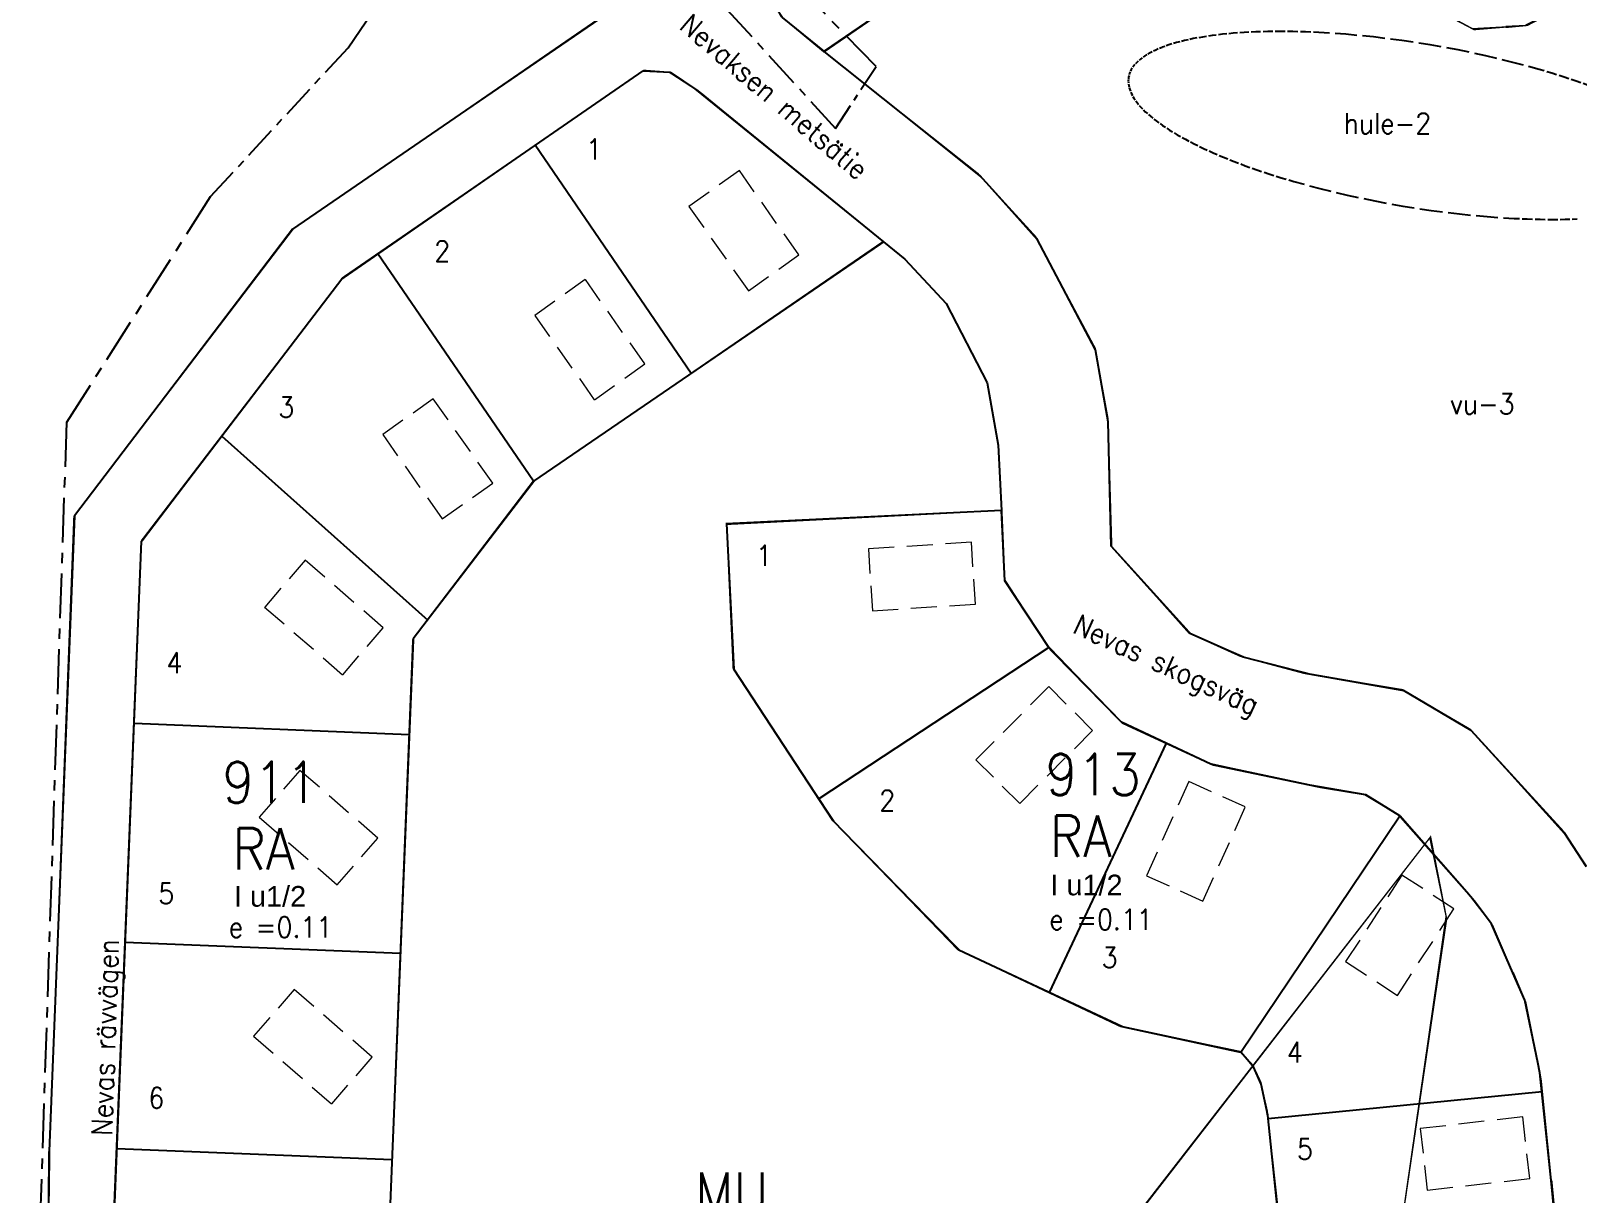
# Model space of a CAD drawing. Header units: metres. Extents: x 25522641 to 25524241, y 6685102 to 6686476.
# Drawn here: x 25523459.5 to 25523684.2, y 6685957.1 to 6686125.9 of the extents above; entities that cross this region are included whole.
import ezdxf
from ezdxf.enums import TextEntityAlignment as Align

# ---------------------------------------------------------------- set-up
doc = ezdxf.new("R2010")
doc.units = ezdxf.units.M
for name, pattern in [('CENTER', [11, 6.5, -1.5, 1.5, -1.5]), ('DASHED', [7.5, 5, -2.5]), ('DIVIDE2', [6.25, 2.5, -1.25, 0, -1.25, 0, -1.25])]:
    doc.linetypes.add(name, pattern=pattern)
for name, color, linetype in [('D-ALUE-K-TARKOITUS', 7, 'Continuous'), ('D-ALUE-REUNAVIIVA', 7, 'Continuous'), ('D-RAJA-ALUE-KORTTELI', 7, 'Continuous'), ('D-RAJA-K-MAARAYS-R-ALA', 7, 'Continuous'), ('D-RAJA-TONTTI', 7, 'Continuous'), ('D-TEKSTI-025', 7, 'Continuous'), ('D-TEKSTI-035', 7, 'Continuous'), ('D-VARITYS-ALUE_M', 7, 'Continuous'), ('D-VARITYS-ALUE_R', 7, 'Continuous'), ('D-VARITYS-ALUE_V', 7, 'Continuous')]:
    doc.layers.add(name, color=color, linetype=linetype)
doc.layers.get('0').off()
doc.styles.add('ROMANS', font='ROMANS.shx', dxfattribs={"width": 0.9})
doc.styles.get("Standard").update_dxf_attribs({"font": 'arial.ttf'})

# ---------------------------------------------------------------- blocks, each defined once
blk = doc.blocks.new('0320000')
at = {"color": 0, "linetype": 'Continuous'}
blk.add_lwpolyline([(0, 0, 0.226827), (3, 3), (4, 0), (5, 3), (6, 0), (7, 3, 0.226827), (10, 0)], format="xyb", dxfattribs=at)
blk = doc.blocks.new('8031308302518')
at = {"color": 3, "linetype": 'Continuous', "xscale": 0.000964377265497269, "yscale": 0.001, "zscale": 0.000964377265497269, "rotation": 321.4828476990161}
for p in [(0, 0), (7.55, -6.01), (15.09, -12.01)]:
    blk.add_blockref('0320000', p, dxfattribs=at)
blk = doc.blocks.new('8031308302526')
at = {"color": 3, "linetype": 'Continuous', "xscale": 0.001234202034586707, "yscale": 0.001, "zscale": 0.001234202034586707, "rotation": 312.1377483739296}
blk.add_blockref('0320000', (0, 0), dxfattribs=at)
blk = doc.blocks.new('8031308302534')
at = {"color": 3, "linetype": 'Continuous', "xscale": 0.000912465286807015, "yscale": 0.001, "zscale": 0.000912465286807015, "rotation": 297.8596724885676}
for p in [(0, 0), (4.26, -8.07)]:
    blk.add_blockref('0320000', p, dxfattribs=at)
blk = doc.blocks.new('8031308302541')
at = {"color": 3, "linetype": 'Continuous', "xscale": 0.001061461515891151, "yscale": 0.001, "zscale": 0.001061461515891151, "rotation": 279.9753841163562}
blk.add_blockref('0320000', (0, 0), dxfattribs=at)
blk = doc.blocks.new('8031308302551')
at = {"color": 3, "linetype": 'Continuous', "xscale": 0.000903520770629527, "yscale": 0.001, "zscale": 0.000903520770629527, "rotation": 271.4430034499319}
for p in [(0, 0), (0.23, -9.03)]:
    blk.add_blockref('0320000', p, dxfattribs=at)
blk = doc.blocks.new('8031308302559')
at = {"color": 3, "linetype": 'Continuous', "xscale": 0.0008549867284765129, "yscale": 0.001, "zscale": 0.0008549867284765129, "rotation": 312.0106753131097}
for p in [(0, 0), (5.72, -6.35)]:
    blk.add_blockref('0320000', p, dxfattribs=at)
blk = doc.blocks.new('8031308302567')
at = {"color": 3, "linetype": 'Continuous', "xscale": 0.0008463723208163782, "yscale": 0.001, "zscale": 0.0008463723208163782, "rotation": 336.1622720468829}
blk.add_blockref('0320000', (0, 0), dxfattribs=at)
blk = doc.blocks.new('8031308302576')
at = {"color": 3, "linetype": 'Continuous', "xscale": 0.000996507127599822, "yscale": 0.001, "zscale": 0.000996507127599822, "rotation": 345.4373262434427}
blk.add_blockref('0320000', (0, 0), dxfattribs=at)
blk = doc.blocks.new('8031308302584')
at = {"color": 3, "linetype": 'Continuous', "xscale": 0.001385979066010561, "yscale": 0.001, "zscale": 0.001385979066010561, "rotation": 350.3194519648089}
blk.add_blockref('0320000', (0, 0), dxfattribs=at)
blk = doc.blocks.new('8031308302592')
at = {"color": 3, "linetype": 'Continuous', "xscale": 0.001142034792162173, "yscale": 0.001, "zscale": 0.001142034792162173, "rotation": 329.4100568142458}
blk.add_blockref('0320000', (0, 0), dxfattribs=at)
blk = doc.blocks.new('8031308302601')
at = {"color": 3, "linetype": 'Continuous', "xscale": 0.001001923738954898, "yscale": 0.001, "zscale": 0.001001923738954898, "rotation": 312.2502410460247}
for p in [(0, 0), (6.74, -7.42)]:
    blk.add_blockref('0320000', p, dxfattribs=at)
blk = doc.blocks.new('8031308302608')
at = {"color": 3, "linetype": 'Continuous', "xscale": 0.0005944032886337141, "yscale": 0.001, "zscale": 0.0005944032886337141, "rotation": 303.2097593092172}
blk.add_blockref('0320000', (0, 0), dxfattribs=at)
blk = doc.blocks.new('8031308335476')
at = {"color": 3, "linetype": 'Continuous', "xscale": 0.000953624912668849, "yscale": 0.001, "zscale": 0.000953624912668849, "rotation": 34.43681036441696}
for p in [(39.33, 26.96), (31.46, 21.57), (23.6, 16.18), (15.73, 10.79), (7.87, 5.39), (0, 0)]:
    blk.add_blockref('0320000', p, dxfattribs=at)
blk = doc.blocks.new('8031308340220')
at = {"color": 3, "linetype": 'Continuous', "xscale": 0.001026225188005165, "yscale": 0.001, "zscale": 0.001026225188005165, "rotation": 87.73222786663747}
for p in [(3.25, 82.03), (2.84, 71.78), (2.44, 61.53), (2.03, 51.27), (1.62, 41.02), (1.22, 30.76), (0.81, 20.51), (0.41, 10.25), (0, 0)]:
    blk.add_blockref('0320000', p, dxfattribs=at)
blk = doc.blocks.new('8031308340233')
at = {"color": 3, "linetype": 'Continuous', "xscale": 0.001046097512852456, "yscale": 0.001, "zscale": 0.001046097512852456, "rotation": 52.71763837970327}
for p in [(25.35, 33.29), (19.01, 24.97), (12.67, 16.65), (6.34, 8.32), (0, 0)]:
    blk.add_blockref('0320000', p, dxfattribs=at)

msp = doc.modelspace()

# ---------------------------------------------------------------- linework, layer by layer
at = {"layer": 'D-RAJA-ALUE-KORTTELI', "color": 7, "linetype": 'Continuous'}
for p, q in [((25523574.79, 6686122.93), (25523614.16, 6686149.88)), ((25523544.73, 6686129.46), (25523497.54, 6686097.11)), ((25523568.69, 6686127.89), (25523574.79, 6686122.93)), ((25523597.43, 6686104.91), (25523574.79, 6686122.93)), ((25523504.71, 6686089.93), (25523548.52, 6686120.14)), ((25523548.52, 6686120.14), (25523552.42, 6686119.91)), ((25523552.42, 6686119.91), (25523556.46, 6686117.21)), ((25523556.46, 6686117.21), (25523583.41, 6686095.29)), ((25523605.71, 6686095.76), (25523597.43, 6686104.91)), ((25523497.54, 6686097.11), (25523465.85, 6686055.49)), ((25523583.41, 6686095.29), (25523532.59, 6686060.52)), ((25523583.41, 6686095.29), (25523586.51, 6686092.78)), ((25523614.23, 6686079.63), (25523605.71, 6686095.76)), ((25523586.51, 6686092.78), (25523592.53, 6686086.32)), ((25523475.62, 6686051.83), (25523504.71, 6686089.93)), ((25523592.53, 6686086.32), (25523598.51, 6686074.81)), ((25523616.07, 6686069.17), (25523614.23, 6686079.63)), ((25523598.51, 6686074.81), (25523600.08, 6686065.76)), ((25523616.53, 6686051.11), (25523616.07, 6686069.17)), ((25523600.08, 6686065.76), (25523600.57, 6686056.29)), ((25523532.59, 6686060.52), (25523515.09, 6686037.61)), ((25523600.57, 6686056.29), (25523560.62, 6686054.32)), ((25523601.07, 6686046.08), (25523600.57, 6686056.29)), ((25523465.85, 6686055.49), (25523462.2, 6685963.2)), ((25523560.62, 6686054.32), (25523561.66, 6686033.23)), ((25523470.79, 6685933.61), (25523475.62, 6686051.83)), ((25523627.97, 6686038.4), (25523616.53, 6686051.11)), ((25523607.46, 6686036.36), (25523601.07, 6686046.08)), ((25523635.71, 6686034.98), (25523627.97, 6686038.4)), ((25523515.09, 6686037.61), (25523510.76, 6685931.61)), ((25523618, 6686025.51), (25523607.46, 6686036.36)), ((25523576.12, 6686011.21), (25523561.66, 6686033.23)), ((25523645.36, 6686032.48), (25523635.71, 6686034.98)), ((25523659.02, 6686030.15), (25523645.36, 6686032.48)), ((25523668.85, 6686024.33), (25523659.02, 6686030.15)), ((25523630.98, 6686019.43), (25523618, 6686025.51)), ((25523682.33, 6686009.5), (25523668.85, 6686024.33)), ((25523645.38, 6686016.36), (25523630.98, 6686019.43)), ((25523653.53, 6686014.96), (25523645.38, 6686016.36)), ((25523658.46, 6686011.92), (25523653.53, 6686014.96)), ((25523594.4, 6685992.41), (25523576.12, 6686011.21)), ((25523668.18, 6686000.83), (25523658.46, 6686011.92)), ((25523685.58, 6686004.53), (25523682.33, 6686009.5)), ((25523669.29, 6685999.57), (25523668.18, 6686000.83)), ((25523671.78, 6685996.24), (25523669.29, 6685999.57)), ((25523674.9, 6685989.13), (25523671.78, 6685996.24)), ((25523618.16, 6685981.26), (25523594.4, 6685992.41)), ((25523676.64, 6685985.17), (25523674.9, 6685989.13)), ((25523678.52, 6685976.12), (25523676.64, 6685985.17)), ((25523635.35, 6685977.61), (25523618.16, 6685981.26)), ((25523637.22, 6685975.48), (25523635.35, 6685977.61)), ((25523638.33, 6685972.94), (25523637.22, 6685975.48)), ((25523678.83, 6685974.61), (25523678.52, 6685976.12)), ((25523639.27, 6685968.43), (25523638.33, 6685972.94)), ((25523680.48, 6685958.95), (25523678.83, 6685974.61)), ((25523640.69, 6685954.9), (25523639.27, 6685968.43)), ((25523462.2, 6685963.2), (25523461.03, 6685868.11)), ((25523683.43, 6685928.84), (25523680.48, 6685958.95))]:
    msp.add_line(p, q, dxfattribs=at)
at = {"layer": 'D-RAJA-K-MAARAYS-R-ALA', "color": 2, "linetype": 'CENTER', "ltscale": 0.954853}
msp.add_line((25523505.62, 6686123.49), (25523520.98, 6686145.95), dxfattribs=at)
at = {"layer": 'D-RAJA-K-MAARAYS-R-ALA', "color": 2, "linetype": 'CENTER', "ltscale": 0.961976}
msp.add_line((25523582.35, 6686120.74), (25523563.26, 6686140.41), dxfattribs=at)
at = {"layer": 'D-RAJA-K-MAARAYS-R-ALA', "color": 2, "linetype": 'CENTER', "ltscale": 0.821929}
msp.add_line((25523554.6, 6686135.74), (25523576.46, 6686111.74), dxfattribs=at)
at = {"layer": 'D-RAJA-K-MAARAYS-R-ALA', "color": 2, "linetype": 'DASHED', "ltscale": 0.119682}
msp.add_line((25523632.69, 6686125.43), (25523631.21, 6686125.25), dxfattribs=at)
at = {"layer": 'D-RAJA-K-MAARAYS-R-ALA', "color": 2, "linetype": 'DASHED', "ltscale": 0.12484}
msp.add_line((25523634.25, 6686125.58), (25523632.69, 6686125.43), dxfattribs=at)
at = {"layer": 'D-RAJA-K-MAARAYS-R-ALA', "color": 2, "linetype": 'DASHED', "ltscale": 0.129755}
msp.add_line((25523635.86, 6686125.69), (25523634.25, 6686125.58), dxfattribs=at)
at = {"layer": 'D-RAJA-K-MAARAYS-R-ALA', "color": 2, "linetype": 'DASHED', "ltscale": 0.134405}
msp.add_line((25523637.54, 6686125.78), (25523635.86, 6686125.69), dxfattribs=at)
at = {"layer": 'D-RAJA-K-MAARAYS-R-ALA', "color": 2, "linetype": 'DASHED', "ltscale": 0.138783}
msp.add_line((25523639.28, 6686125.83), (25523637.54, 6686125.78), dxfattribs=at)
at = {"layer": 'D-RAJA-K-MAARAYS-R-ALA', "color": 2, "linetype": 'DASHED', "ltscale": 0.142885}
for p, q in [((25523641.06, 6686125.84), (25523639.28, 6686125.83)), ((25523636.01, 6686106.35), (25523637.69, 6686105.75))]:
    msp.add_line(p, q, dxfattribs=at)
at = {"layer": 'D-RAJA-K-MAARAYS-R-ALA', "color": 2, "linetype": 'DASHED', "ltscale": 0.146706}
msp.add_line((25523642.89, 6686125.83), (25523641.06, 6686125.84), dxfattribs=at)
at = {"layer": 'D-RAJA-K-MAARAYS-R-ALA', "color": 2, "linetype": 'DASHED', "ltscale": 0.150241}
msp.add_line((25523644.77, 6686125.78), (25523642.89, 6686125.83), dxfattribs=at)
at = {"layer": 'D-RAJA-K-MAARAYS-R-ALA', "color": 2, "linetype": 'DASHED', "ltscale": 0.153445}
msp.add_line((25523646.69, 6686125.69), (25523644.77, 6686125.78), dxfattribs=at)
at = {"layer": 'D-RAJA-K-MAARAYS-R-ALA', "color": 2, "linetype": 'DASHED', "ltscale": 0.315123}
msp.add_line((25523650.62, 6686125.43), (25523646.69, 6686125.69), dxfattribs=at)
at = {"layer": 'D-RAJA-K-MAARAYS-R-ALA', "color": 2, "linetype": 'DASHED', "ltscale": 0.323804}
msp.add_line((25523654.65, 6686125.05), (25523650.62, 6686125.43), dxfattribs=at)
at = {"layer": 'D-RAJA-K-MAARAYS-R-ALA', "color": 2, "linetype": 'CENTER', "ltscale": 0.745151}
msp.add_line((25523485.65, 6686101.86), (25523505.62, 6686123.49), dxfattribs=at)
at = {"layer": 'D-RAJA-K-MAARAYS-R-ALA', "color": 2, "linetype": 'DASHED', "ltscale": 0.074045}
msp.add_line((25523622.99, 6686123.15), (25523622.16, 6686122.74), dxfattribs=at)
at = {"layer": 'D-RAJA-K-MAARAYS-R-ALA', "color": 2, "linetype": 'DASHED', "ltscale": 0.079873}
msp.add_line((25523623.91, 6686123.54), (25523622.99, 6686123.15), dxfattribs=at)
at = {"layer": 'D-RAJA-K-MAARAYS-R-ALA', "color": 2, "linetype": 'DASHED', "ltscale": 0.085713}
msp.add_line((25523624.92, 6686123.9), (25523623.91, 6686123.54), dxfattribs=at)
at = {"layer": 'D-RAJA-K-MAARAYS-R-ALA', "color": 2, "linetype": 'DASHED', "ltscale": 0.091547}
msp.add_line((25523626.01, 6686124.23), (25523624.92, 6686123.9), dxfattribs=at)
at = {"layer": 'D-RAJA-K-MAARAYS-R-ALA', "color": 2, "linetype": 'DASHED', "ltscale": 0.097443}
msp.add_line((25523627.19, 6686124.53), (25523626.01, 6686124.23), dxfattribs=at)
at = {"layer": 'D-RAJA-K-MAARAYS-R-ALA', "color": 2, "linetype": 'DASHED', "ltscale": 0.103235}
msp.add_line((25523628.45, 6686124.8), (25523627.19, 6686124.53), dxfattribs=at)
at = {"layer": 'D-RAJA-K-MAARAYS-R-ALA', "color": 2, "linetype": 'DASHED', "ltscale": 0.108882}
msp.add_line((25523629.79, 6686125.04), (25523628.45, 6686124.8), dxfattribs=at)
at = {"layer": 'D-RAJA-K-MAARAYS-R-ALA', "color": 2, "linetype": 'DASHED', "ltscale": 0.114367}
msp.add_line((25523631.21, 6686125.25), (25523629.79, 6686125.04), dxfattribs=at)
at = {"layer": 'D-RAJA-K-MAARAYS-R-ALA', "color": 2, "linetype": 'DASHED', "ltscale": 0.329657}
msp.add_line((25523658.74, 6686124.53), (25523654.65, 6686125.05), dxfattribs=at)
at = {"layer": 'D-RAJA-K-MAARAYS-R-ALA', "color": 2, "linetype": 'DASHED', "ltscale": 0.332601}
msp.add_line((25523662.85, 6686123.9), (25523658.74, 6686124.53), dxfattribs=at)
at = {"layer": 'D-RAJA-K-MAARAYS-R-ALA', "color": 2, "linetype": 'DASHED', "ltscale": 0.332625}
msp.add_line((25523666.94, 6686123.16), (25523662.85, 6686123.9), dxfattribs=at)
at = {"layer": 'D-RAJA-K-MAARAYS-R-ALA', "color": 2, "linetype": 'DASHED', "ltscale": 0.329678}
msp.add_line((25523670.97, 6686122.31), (25523666.94, 6686123.16), dxfattribs=at)
at = {"layer": 'D-RAJA-K-MAARAYS-R-ALA', "color": 2, "linetype": 'DASHED', "ltscale": 0.05065}
msp.add_line((25523619.79, 6686120.85), (25523619.44, 6686120.32), dxfattribs=at)
at = {"layer": 'D-RAJA-K-MAARAYS-R-ALA', "color": 2, "linetype": 'DASHED', "ltscale": 0.053942}
msp.add_line((25523620.24, 6686121.36), (25523619.79, 6686120.85), dxfattribs=at)
at = {"layer": 'D-RAJA-K-MAARAYS-R-ALA', "color": 2, "linetype": 'DASHED', "ltscale": 0.0583}
msp.add_line((25523620.78, 6686121.84), (25523620.24, 6686121.36), dxfattribs=at)
at = {"layer": 'D-RAJA-K-MAARAYS-R-ALA', "color": 2, "linetype": 'DASHED', "ltscale": 0.063204}
msp.add_line((25523621.42, 6686122.3), (25523620.78, 6686121.84), dxfattribs=at)
at = {"layer": 'D-RAJA-K-MAARAYS-R-ALA', "color": 2, "linetype": 'DASHED', "ltscale": 0.068442}
msp.add_line((25523622.16, 6686122.74), (25523621.42, 6686122.3), dxfattribs=at)
at = {"layer": 'D-RAJA-K-MAARAYS-R-ALA', "color": 2, "linetype": 'DASHED', "ltscale": 0.32381}
msp.add_line((25523674.9, 6686121.36), (25523670.97, 6686122.31), dxfattribs=at)
at = {"layer": 'D-RAJA-K-MAARAYS-R-ALA', "color": 2, "linetype": 'DASHED', "ltscale": 0.315121}
msp.add_line((25523678.7, 6686120.33), (25523674.9, 6686121.36), dxfattribs=at)
at = {"layer": 'D-RAJA-K-MAARAYS-R-ALA', "color": 2, "linetype": 'CENTER', "ltscale": 0.614298}
msp.add_line((25523576.46, 6686111.74), (25523582.35, 6686120.74), dxfattribs=at)
at = {"layer": 'D-RAJA-K-MAARAYS-R-ALA', "color": 2, "linetype": 'DASHED', "ltscale": 0.046757}
msp.add_line((25523619.05, 6686119.21), (25523619, 6686118.62), dxfattribs=at)
at = {"layer": 'D-RAJA-K-MAARAYS-R-ALA', "color": 2, "linetype": 'DASHED', "ltscale": 0.048237}
msp.add_line((25523619, 6686118.62), (25523619.06, 6686118.02), dxfattribs=at)
at = {"layer": 'D-RAJA-K-MAARAYS-R-ALA', "color": 2, "linetype": 'DASHED', "ltscale": 0.046685}
msp.add_line((25523619.2, 6686119.77), (25523619.05, 6686119.21), dxfattribs=at)
at = {"layer": 'D-RAJA-K-MAARAYS-R-ALA', "color": 2, "linetype": 'DASHED', "ltscale": 0.048187}
msp.add_line((25523619.44, 6686120.32), (25523619.2, 6686119.77), dxfattribs=at)
at = {"layer": 'D-RAJA-K-MAARAYS-R-ALA', "color": 2, "linetype": 'DASHED', "ltscale": 0.15343}
for p, q in [((25523680.54, 6686119.78), (25523678.7, 6686120.33)), ((25523675.08, 6686098.69), (25523676.99, 6686098.61))]:
    msp.add_line(p, q, dxfattribs=at)
at = {"layer": 'D-RAJA-K-MAARAYS-R-ALA', "color": 2, "linetype": 'DASHED', "ltscale": 0.150223}
msp.add_line((25523682.33, 6686119.21), (25523680.54, 6686119.78), dxfattribs=at)
at = {"layer": 'D-RAJA-K-MAARAYS-R-ALA', "color": 2, "linetype": 'DASHED', "ltscale": 0.146714}
msp.add_line((25523684.07, 6686118.63), (25523682.33, 6686119.21), dxfattribs=at)
at = {"layer": 'D-RAJA-K-MAARAYS-R-ALA', "color": 2, "linetype": 'DASHED', "ltscale": 0.142907}
msp.add_line((25523685.76, 6686118.03), (25523684.07, 6686118.63), dxfattribs=at)
at = {"layer": 'D-RAJA-K-MAARAYS-R-ALA', "color": 2, "linetype": 'DASHED', "ltscale": 0.050417}
msp.add_line((25523619.06, 6686118.02), (25523619.21, 6686117.41), dxfattribs=at)
at = {"layer": 'D-RAJA-K-MAARAYS-R-ALA', "color": 2, "linetype": 'DASHED', "ltscale": 0.054069}
msp.add_line((25523619.21, 6686117.41), (25523619.47, 6686116.79), dxfattribs=at)
at = {"layer": 'D-RAJA-K-MAARAYS-R-ALA', "color": 2, "linetype": 'DASHED', "ltscale": 0.058316}
msp.add_line((25523619.47, 6686116.79), (25523619.83, 6686116.15), dxfattribs=at)
at = {"layer": 'D-RAJA-K-MAARAYS-R-ALA', "color": 2, "linetype": 'DASHED', "ltscale": 0.063149}
msp.add_line((25523619.83, 6686116.15), (25523620.28, 6686115.51), dxfattribs=at)
at = {"layer": 'D-RAJA-K-MAARAYS-R-ALA', "color": 2, "linetype": 'DASHED', "ltscale": 0.068493}
msp.add_line((25523620.28, 6686115.51), (25523620.83, 6686114.85), dxfattribs=at)
at = {"layer": 'D-RAJA-K-MAARAYS-R-ALA', "color": 2, "linetype": 'DASHED', "ltscale": 0.074063}
msp.add_line((25523620.83, 6686114.85), (25523621.48, 6686114.19), dxfattribs=at)
at = {"layer": 'D-RAJA-K-MAARAYS-R-ALA', "color": 2, "linetype": 'DASHED', "ltscale": 0.079872}
msp.add_line((25523621.48, 6686114.19), (25523622.23, 6686113.53), dxfattribs=at)
at = {"layer": 'D-RAJA-K-MAARAYS-R-ALA', "color": 2, "linetype": 'DASHED', "ltscale": 0.085716}
msp.add_line((25523622.23, 6686113.53), (25523623.06, 6686112.86), dxfattribs=at)
at = {"layer": 'D-RAJA-K-MAARAYS-R-ALA', "color": 2, "linetype": 'DASHED', "ltscale": 0.091532}
msp.add_line((25523623.06, 6686112.86), (25523623.99, 6686112.19), dxfattribs=at)
at = {"layer": 'D-RAJA-K-MAARAYS-R-ALA', "color": 2, "linetype": 'DASHED', "ltscale": 0.097404}
msp.add_line((25523623.99, 6686112.19), (25523625.01, 6686111.52), dxfattribs=at)
at = {"layer": 'D-RAJA-K-MAARAYS-R-ALA', "color": 2, "linetype": 'DASHED', "ltscale": 0.103202}
msp.add_line((25523625.01, 6686111.52), (25523626.11, 6686110.85), dxfattribs=at)
at = {"layer": 'D-RAJA-K-MAARAYS-R-ALA', "color": 2, "linetype": 'DASHED', "ltscale": 0.108876}
msp.add_line((25523626.11, 6686110.85), (25523627.3, 6686110.19), dxfattribs=at)
at = {"layer": 'D-RAJA-K-MAARAYS-R-ALA', "color": 2, "linetype": 'DASHED', "ltscale": 0.114379}
msp.add_line((25523627.3, 6686110.19), (25523628.57, 6686109.53), dxfattribs=at)
at = {"layer": 'D-RAJA-K-MAARAYS-R-ALA', "color": 2, "linetype": 'DASHED', "ltscale": 0.119696}
msp.add_line((25523628.57, 6686109.53), (25523629.91, 6686108.87), dxfattribs=at)
at = {"layer": 'D-RAJA-K-MAARAYS-R-ALA', "color": 2, "linetype": 'DASHED', "ltscale": 0.124842}
msp.add_line((25523629.91, 6686108.87), (25523631.33, 6686108.23), dxfattribs=at)
at = {"layer": 'D-RAJA-K-MAARAYS-R-ALA', "color": 2, "linetype": 'DASHED', "ltscale": 0.129753}
msp.add_line((25523631.33, 6686108.23), (25523632.83, 6686107.59), dxfattribs=at)
at = {"layer": 'D-RAJA-K-MAARAYS-R-ALA', "color": 2, "linetype": 'DASHED', "ltscale": 0.134402}
msp.add_line((25523632.83, 6686107.59), (25523634.39, 6686106.97), dxfattribs=at)
at = {"layer": 'D-RAJA-K-MAARAYS-R-ALA', "color": 2, "linetype": 'DASHED', "lineweight": 0, "ltscale": 0.72}
for p, q in [((25523562.49, 6686105.63), (25523555.14, 6686100.43)), ((25523563.8, 6686088.18), (25523571.14, 6686093.38)), ((25523540.1, 6686089.8), (25523532.75, 6686084.61)), ((25523541.41, 6686072.36), (25523548.76, 6686077.55)), ((25523518, 6686072.49), (25523510.65, 6686067.29)), ((25523519.31, 6686055.04), (25523526.66, 6686060.24)), ((25523596.78, 6686042.69), (25523596.2, 6686051.67)), ((25523499.4, 6686049.05), (25523493.5, 6686042.25)), ((25523581.23, 6686050.7), (25523581.81, 6686041.72)), ((25523504.84, 6686032.42), (25523510.73, 6686039.22)), ((25523613.82, 6686024.33), (25523607.45, 6686030.69)), ((25523596.86, 6686020.07), (25523603.22, 6686013.71)), ((25523498.62, 6686018.52), (25523492.72, 6686011.72)), ((25523636.01, 6686013.21), (25523627.8, 6686016.9)), ((25523504.05, 6686001.9), (25523509.95, 6686008.7)), ((25523621.64, 6686003.23), (25523629.84, 6685999.53)), ((25523666.31, 6685998.41), (25523658.77, 6686003.32)), ((25523650.59, 6685990.75), (25523658.13, 6685985.84)), ((25523497.8, 6685986.71), (25523491.9, 6685979.91)), ((25523503.24, 6685970.08), (25523509.13, 6685976.88)), ((25523677.34, 6685959.25), (25523676.33, 6685968.19)), ((25523661.43, 6685966.5), (25523662.44, 6685957.56))]:
    msp.add_line(p, q, dxfattribs=at)
at = {"layer": 'D-RAJA-K-MAARAYS-R-ALA', "color": 2, "linetype": 'DASHED', "lineweight": 0, "ltscale": 0.75}
for p, q in [((25523571.14, 6686093.38), (25523562.49, 6686105.63)), ((25523555.14, 6686100.43), (25523563.8, 6686088.18)), ((25523548.76, 6686077.55), (25523540.1, 6686089.8)), ((25523532.75, 6686084.61), (25523541.41, 6686072.36)), ((25523526.66, 6686060.24), (25523518, 6686072.49)), ((25523510.65, 6686067.29), (25523519.31, 6686055.04)), ((25523596.2, 6686051.67), (25523581.23, 6686050.7)), ((25523510.73, 6686039.22), (25523499.4, 6686049.05)), ((25523493.5, 6686042.25), (25523504.84, 6686032.42)), ((25523581.81, 6686041.72), (25523596.78, 6686042.69)), ((25523607.45, 6686030.69), (25523596.86, 6686020.07)), ((25523603.22, 6686013.71), (25523613.82, 6686024.33)), ((25523509.95, 6686008.7), (25523498.62, 6686018.52)), ((25523627.8, 6686016.9), (25523621.64, 6686003.23)), ((25523629.84, 6685999.53), (25523636.01, 6686013.21)), ((25523492.72, 6686011.72), (25523504.05, 6686001.9)), ((25523658.77, 6686003.32), (25523650.59, 6685990.75)), ((25523658.13, 6685985.84), (25523666.31, 6685998.41)), ((25523509.13, 6685976.88), (25523497.8, 6685986.71)), ((25523491.9, 6685979.91), (25523503.24, 6685970.08)), ((25523676.33, 6685968.19), (25523661.43, 6685966.5)), ((25523662.44, 6685957.56), (25523677.34, 6685959.25))]:
    msp.add_line(p, q, dxfattribs=at)
at = {"layer": 'D-RAJA-K-MAARAYS-R-ALA', "color": 2, "linetype": 'DASHED', "ltscale": 0.138781}
msp.add_line((25523634.39, 6686106.97), (25523636.01, 6686106.35), dxfattribs=at)
at = {"layer": 'D-RAJA-K-MAARAYS-R-ALA', "color": 2, "linetype": 'DASHED', "ltscale": 0.14671}
msp.add_line((25523637.69, 6686105.75), (25523639.43, 6686105.17), dxfattribs=at)
at = {"layer": 'D-RAJA-K-MAARAYS-R-ALA', "color": 2, "linetype": 'DASHED', "ltscale": 0.15024}
msp.add_line((25523639.43, 6686105.17), (25523641.22, 6686104.61), dxfattribs=at)
at = {"layer": 'D-RAJA-K-MAARAYS-R-ALA', "color": 2, "linetype": 'DASHED', "ltscale": 0.153438}
msp.add_line((25523641.22, 6686104.61), (25523643.06, 6686104.06), dxfattribs=at)
at = {"layer": 'D-RAJA-K-MAARAYS-R-ALA', "color": 2, "linetype": 'DASHED', "ltscale": 0.315103}
msp.add_line((25523643.06, 6686104.06), (25523646.86, 6686103.02), dxfattribs=at)
at = {"layer": 'D-RAJA-K-MAARAYS-R-ALA', "color": 2, "linetype": 'DASHED', "ltscale": 0.323803}
msp.add_line((25523646.86, 6686103.02), (25523650.8, 6686102.08), dxfattribs=at)
at = {"layer": 'D-RAJA-K-MAARAYS-R-ALA', "color": 2, "linetype": 'CENTER', "ltscale": 0.984026}
msp.add_line((25523464.75, 6686069.09), (25523485.65, 6686101.86), dxfattribs=at)
at = {"layer": 'D-RAJA-K-MAARAYS-R-ALA', "color": 2, "linetype": 'DASHED', "ltscale": 0.3297}
msp.add_line((25523650.8, 6686102.08), (25523654.83, 6686101.23), dxfattribs=at)
at = {"layer": 'D-RAJA-K-MAARAYS-R-ALA', "color": 2, "linetype": 'DASHED', "ltscale": 0.332635}
msp.add_line((25523654.83, 6686101.23), (25523658.92, 6686100.48), dxfattribs=at)
at = {"layer": 'D-RAJA-K-MAARAYS-R-ALA', "color": 2, "linetype": 'DASHED', "ltscale": 0.33261}
msp.add_line((25523658.92, 6686100.48), (25523663.03, 6686099.85), dxfattribs=at)
at = {"layer": 'D-RAJA-K-MAARAYS-R-ALA', "color": 2, "linetype": 'DASHED', "ltscale": 0.329647}
msp.add_line((25523663.03, 6686099.85), (25523667.12, 6686099.34), dxfattribs=at)
at = {"layer": 'D-RAJA-K-MAARAYS-R-ALA', "color": 2, "linetype": 'DASHED', "ltscale": 0.323825}
msp.add_line((25523667.12, 6686099.34), (25523671.15, 6686098.95), dxfattribs=at)
at = {"layer": 'D-RAJA-K-MAARAYS-R-ALA', "color": 2, "linetype": 'DASHED', "ltscale": 0.315141}
msp.add_line((25523671.15, 6686098.95), (25523675.08, 6686098.69), dxfattribs=at)
at = {"layer": 'D-RAJA-K-MAARAYS-R-ALA', "color": 2, "linetype": 'DASHED', "ltscale": 0.150215}
msp.add_line((25523676.99, 6686098.61), (25523678.87, 6686098.56), dxfattribs=at)
at = {"layer": 'D-RAJA-K-MAARAYS-R-ALA', "color": 2, "linetype": 'DASHED', "ltscale": 0.146703}
msp.add_line((25523678.87, 6686098.56), (25523680.7, 6686098.54), dxfattribs=at)
at = {"layer": 'D-RAJA-K-MAARAYS-R-ALA', "color": 2, "linetype": 'DASHED', "ltscale": 0.142897}
msp.add_line((25523680.7, 6686098.54), (25523682.49, 6686098.56), dxfattribs=at)
at = {"layer": 'D-RAJA-K-MAARAYS-R-ALA', "color": 2, "linetype": 'DASHED', "ltscale": 0.138801}
msp.add_line((25523682.49, 6686098.56), (25523684.22, 6686098.61), dxfattribs=at)
at = {"layer": 'D-RAJA-K-MAARAYS-R-ALA', "color": 2, "linetype": 'CENTER', "ltscale": 0.999961}
msp.add_line((25523460.53, 6685941.67), (25523464.75, 6686069.09), dxfattribs=at)
at = {"layer": 'D-RAJA-TONTTI', "color": 2, "linetype": 'Continuous'}
for p, q in [((25523555.49, 6686076.19), (25523532.82, 6686109.31)), ((25523532.59, 6686060.52), (25523509.97, 6686093.56)), ((25523487.27, 6686067.09), (25523517.19, 6686040.35)), ((25523607.46, 6686036.36), (25523574.03, 6686014.39)), ((25523514.52, 6686023.71), (25523474.54, 6686025.35)), ((25523624.49, 6686022.47), (25523607.5, 6685986.26)), ((25523635.35, 6685977.61), (25523658.46, 6686011.92)), ((25523513.22, 6685991.92), (25523473.24, 6685993.55)), ((25523679.13, 6685971.84), (25523639.32, 6685967.94)), ((25523512, 6685961.94), (25523472.02, 6685963.58))]:
    msp.add_line(p, q, dxfattribs=at)
at = {"layer": 'D-VARITYS-ALUE_M', "color": 74, "linetype": 'DIVIDE2', "ltscale": 0.65}
msp.add_lwpolyline([(25523479.49, 6685832, 0.2, 0.333, 0), (25523592.76, 6685920.99, 0.2, 0.333, 0), (25523629.41, 6685896.61, 0.2, 0.333, 0), (25523652.75, 6685936.49, 0.2, 0.333, 0), (25523658.74, 6685952.7, 0.2, 0.333, 0), (25523665.23, 6685997.15, 0.2, 0.333, 0), (25523662.88, 6686008.81, 0.2, 0.333, 0), (25523606.26, 6685935.86, 0.2, 0.333, 0), (25523580.96, 6685943.36, 0.2, 0.333, 0), (25523427.29, 6685822.78, 0.2, 0.333, 0), (25523404.46, 6685815.79, 0.2, 0.333, 0), (25523426.65, 6685743.5, 0.2, 0.333, 0), (25523439.45, 6685741.89, 0.2, 0.333, 0), (25523447.92, 6685742.83, 0.2, 0.333, 0), (25523458.5, 6685746.02, 0.2, 0.333, 0), (25523467.63, 6685751.78, 0.2, 0.333, 0), (25523512.81, 6685789.74, 0.2, 0.333, 0), (25523479.49, 6685832, 0.2, 0.333, 0)], format="xyseb", close=True, dxfattribs=at)
at = {"layer": 'D-VARITYS-ALUE_R', "color": 42, "linetype": 'DIVIDE2', "ltscale": 0.91}
msp.add_lwpolyline([(25523600.15, 6686170.44, 0.2, 0.333, 0), (25523601.03, 6686193.02, 0.2, 0.333, 0), (25523593.17, 6686194.1, 0.2, 0.333, 0), (25523582.32, 6686195.57, 0.2, 0.333, 0), (25523574.43, 6686195.1, 0.2, 0.333, 0), (25523558.94, 6686190.9, 0.2, 0.333, 0), (25523559.01, 6686158.58, 0.2, 0.333, 0), (25523559.02, 6686152.63, 0.2, 0.333, 0), (25523562.17, 6686138.6, 0.2, 0.333, 0), (25523567.63, 6686129.63, 0.2, 0.333, 0), (25523568.69, 6686127.89, 0.2, 0.333, 0), (25523574.79, 6686122.93, 0.2, 0.333, 0), (25523614.16, 6686149.88, 0.2, 0.333, 0), (25523600.15, 6686170.44, 0.2, 0.333, 0)], format="xyseb", close=True, dxfattribs=at)
at = {"layer": 'D-VARITYS-ALUE_R', "color": 42, "linetype": 'DIVIDE2', "ltscale": 1.02}
msp.add_lwpolyline([(25523515.09, 6686037.61, 0.2, 0.333, 0), (25523532.59, 6686060.52, 0.2, 0.333, 0), (25523583.41, 6686095.29, 0.2, 0.333, 0), (25523556.46, 6686117.21, 0.2, 0.333, 0), (25523552.42, 6686119.91, 0.2, 0.333, 0), (25523548.52, 6686120.14, 0.2, 0.333, 0), (25523504.71, 6686089.93, 0.2, 0.333, 0), (25523475.62, 6686051.83, 0.2, 0.333, 0), (25523470.79, 6685933.61, 0.2, 0.333, 0), (25523471.06, 6685869.84, 0.2, 0.333, 0), (25523485.67, 6685869.93, 0.2, 0.333, 0), (25523511.11, 6685861.37, 0.2, 0.333, 0), (25523510.86, 6685910.96, 0.2, 0.333, 0), (25523510.76, 6685931.61, 0.2, 0.333, 0), (25523515.09, 6686037.61, 0.2, 0.333, 0)], format="xyseb", close=True, dxfattribs=at)
at = {"layer": 'D-VARITYS-ALUE_R', "color": 42, "linetype": 'DIVIDE2', "ltscale": 0.93}
msp.add_lwpolyline([(25523683.43, 6685928.84, 0.2, 0.333, 0), (25523680.48, 6685958.95, 0.2, 0.333, 0), (25523678.83, 6685974.61, 0.2, 0.333, 0), (25523678.52, 6685976.12, 0.2, 0.333, 0), (25523676.64, 6685985.17, 0.2, 0.333, 0), (25523674.9, 6685989.13, 0.2, 0.333, 0), (25523671.78, 6685996.24, 0.2, 0.333, 0), (25523669.29, 6685999.57, 0.2, 0.333, 0), (25523668.18, 6686000.83, 0.2, 0.333, 0), (25523658.46, 6686011.92, 0.2, 0.333, 0), (25523658.46, 6686011.92, 0.2, 0.333, 0), (25523653.53, 6686014.96, 0.2, 0.333, 0), (25523645.38, 6686016.36, 0.2, 0.333, 0), (25523630.98, 6686019.43, 0.2, 0.333, 0), (25523618, 6686025.51, 0.2, 0.333, 0), (25523607.46, 6686036.36, 0.2, 0.333, 0), (25523601.07, 6686046.08, 0.2, 0.333, 0), (25523600.57, 6686056.29, 0.2, 0.333, 0), (25523560.62, 6686054.32, 0.2, 0.333, 0), (25523561.66, 6686033.23, 0.2, 0.333, 0), (25523576.12, 6686011.21, 0.2, 0.333, 0), (25523594.4, 6685992.41, 0.2, 0.333, 0), (25523618.16, 6685981.26, 0.2, 0.333, 0), (25523635.35, 6685977.61, 0.2, 0.333, 0), (25523637.22, 6685975.48, 0.2, 0.333, 0), (25523638.33, 6685972.94, 0.2, 0.333, 0), (25523639.27, 6685968.43, 0.2, 0.333, 0), (25523640.69, 6685954.9, 0.2, 0.333, 0)], format="xyseb", dxfattribs=at)
at = {"layer": 'D-VARITYS-ALUE_V', "color": 73, "linetype": 'DIVIDE2', "ltscale": 1.27}
msp.add_lwpolyline([(25523461.03, 6685868.11, 0.2, 0.333, 0), (25523462.2, 6685963.2, 0.2, 0.333, 0), (25523465.85, 6686055.49, 0.2, 0.333, 0), (25523497.54, 6686097.11, 0.2, 0.333, 0), (25523497.54, 6686097.11, 0.2, 0.333, 0), (25523544.73, 6686129.46, 0.2, 0.333, 0), (25523546.7, 6686133.72, 0.2, 0.333, 0), (25523543.13, 6686150, 0.2, 0.333, 0), (25523542.78, 6686190.31, 0.2, 0.333, 0), (25523510.16, 6686202.98, 0.2, 0.333, 0), (25523466.83, 6686227.43, 0.2, 0.333, 0), (25523399.75, 6686250.93, 0.2, 0.333, 0), (25523365.9, 6686253.54, 0.2, 0.333, 0), (25523326.86, 6686245.43, 0.2, 0.333, 0), (25523292.86, 6686231.85, 0.2, 0.333, 0), (25523287.03, 6686224.32, 0.2, 0.333, 0), (25523334.47, 6686153.14, 0.2, 0.333, 0), (25523342.87, 6685989.11, 0.2, 0.333, 0), (25523189.54, 6685860.62, 0.2, 0.333, 0)], format="xyseb", dxfattribs=at)
at = {"layer": 'D-VARITYS-ALUE_V', "color": 73, "linetype": 'DIVIDE2', "ltscale": 0.64}
msp.add_lwpolyline([(25523741.35, 6686160.16, 0.2, 0.333, 0), (25523676.81, 6686126.71, 0.2, 0.333, 0), (25523673.86, 6686126.5, 0.2, 0.333, 0), (25523669.15, 6686126.17, 0.2, 0.333, 0), (25523659.15, 6686131.49, 0.2, 0.333, 0), (25523652.89, 6686134.82, 0.2, 0.333, 0), (25523644.29, 6686141.15, 0.2, 0.333, 0), (25523643.36, 6686141.83, 0.2, 0.333, 0), (25523630.61, 6686161.03, 0.2, 0.333, 0), (25523614.16, 6686149.88, 0.2, 0.333, 0), (25523574.79, 6686122.93, 0.2, 0.333, 0), (25523597.43, 6686104.91, 0.2, 0.333, 0), (25523605.71, 6686095.76, 0.2, 0.333, 0), (25523614.23, 6686079.63, 0.2, 0.333, 0), (25523616.07, 6686069.17, 0.2, 0.333, 0), (25523616.53, 6686051.11, 0.2, 0.333, 0), (25523627.97, 6686038.4, 0.2, 0.333, 0), (25523635.71, 6686034.98, 0.2, 0.333, 0), (25523645.36, 6686032.48, 0.2, 0.333, 0), (25523659.02, 6686030.15, 0.2, 0.333, 0), (25523668.85, 6686024.33, 0.2, 0.333, 0), (25523682.33, 6686009.5, 0.2, 0.333, 0), (25523685.58, 6686004.53, 0.2, 0.333, 0)], format="xyseb", dxfattribs=at)

# ---------------------------------------------------------------- block references
at = {"layer": 'D-ALUE-REUNAVIIVA', "color": 3, "linetype": 'Continuous'}
for name, p in [('8031308335476', (25523497.54, 6686097.11)), ('8031308302518', (25523574.79, 6686122.93)), ('8031308302526', (25523597.43, 6686104.91)), ('8031308302534', (25523605.71, 6686095.76)), ('8031308340233', (25523465.85, 6686055.49)), ('8031308302541', (25523614.23, 6686079.63)), ('8031308302551', (25523616.07, 6686069.17)), ('8031308302559', (25523616.53, 6686051.11)), ('8031308340220', (25523462.2, 6685963.2)), ('8031308302567', (25523627.97, 6686038.4)), ('8031308302576', (25523635.71, 6686034.98)), ('8031308302584', (25523645.36, 6686032.48)), ('8031308302592', (25523659.02, 6686030.15)), ('8031308302601', (25523668.85, 6686024.33)), ('8031308302608', (25523682.33, 6686009.5))]:
    msp.add_blockref(name, p, dxfattribs=at)

# ---------------------------------------------------------------- texts
at = {"layer": 'D-ALUE-K-TARKOITUS', "color": 7, "linetype": 'Continuous', "style": 'ROMANS', "width": 0.9}
for s, p in [('RA', (25523612.1, 6686008.97)), ('RA', (25523493.34, 6686007.12)), ('MU', (25523561.4, 6685957.13))]:
    msp.add_text(s, height=6, dxfattribs=at).set_placement(p, align=Align.MIDDLE)
at = {"layer": 'D-TEKSTI-025', "color": 2, "linetype": 'Continuous', "style": 'ROMANS', "width": 0.9}
for s, rotation, p in [('Nevaksen metsätie', 319.5075, (25523553.57, 6686126.35)), ('Nevas skogsväg', 335.3083, (25523610.73, 6686038.6)), ('Nevas rävvägen', 87.9289, (25523471.3, 6685965.42))]:
    msp.add_text(s, height=3, rotation=rotation, dxfattribs=at).set_placement(p)
for s, p in [('hule-2', (25523650.3, 6686111)), ('1', (25523540.22, 6686107.24)), ('2', (25523518.15, 6686092.44)), ('3', (25523495.49, 6686069.79)), ('vu-3', (25523665.76, 6686070.26)), ('1', (25523564.93, 6686048.24)), ('4', (25523479.23, 6686032.64)), ('2', (25523582.82, 6686012.65)), ('5', (25523478.05, 6685999.15)), ('e =0.11', (25523488.28, 6685994.27)), ('e =0.11', (25523607.52, 6685995.38)), ('3', (25523615.14, 6685989.84)), ('4', (25523642.06, 6685976.08)), ('6', (25523476.6, 6685969.47)), ('5', (25523643.52, 6685962.03))]:
    msp.add_text(s, height=3, dxfattribs=at).set_placement(p)
at = {"layer": 'D-TEKSTI-025', "color": 2, "linetype": 'Continuous'}
for p in [(25523489.04, 6685998.73), (25523607.69, 6686000.38)]:
    msp.add_text('I u1/2', height=3, dxfattribs=at).set_placement(p)
at = {"layer": 'D-TEKSTI-035', "color": 7, "linetype": 'Continuous', "style": 'ROMANS', "width": 0.9}
for s, p in [('911', (25523494.28, 6686016.79)), ('913', (25523613.91, 6686017.94))]:
    msp.add_text(s, height=6, dxfattribs=at).set_placement(p, align=Align.MIDDLE)

doc.saveas('drawing.dxf')
